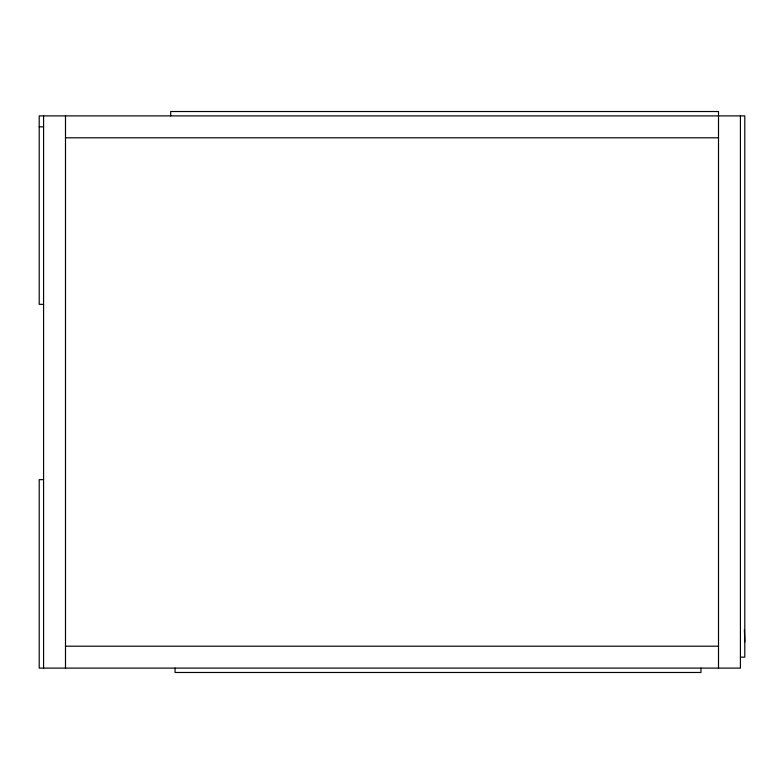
<?xml version="1.0" encoding="UTF-8"?>
<svg xmlns="http://www.w3.org/2000/svg" width="784" height="784" viewBox="0 0 784 784"><rect width="100%" height="100%" fill="white"/><g stroke="black" fill="none" stroke-linecap="round" stroke-linejoin="round"><path stroke-width="1.18" d="M39.2 126.851L43.581 126.851M65.493 137.808L718.507 137.808M43.581 304.349L39.2 304.349L39.2 115.895L744.8 115.895L744.8 657.149L740.419 657.149M43.581 479.651L39.2 479.651L39.2 668.105L740.419 668.105L740.419 115.895M65.493 646.192L718.507 646.192M744.408 629.572L744.8 641.812M718.507 668.105L718.507 111.514L170.677 111.514L170.677 115.895M700.974 668.105L700.974 672.486L175.057 672.486L175.057 668.105M65.493 115.895L65.493 668.105M43.581 115.895L43.581 668.105"/></g></svg>
